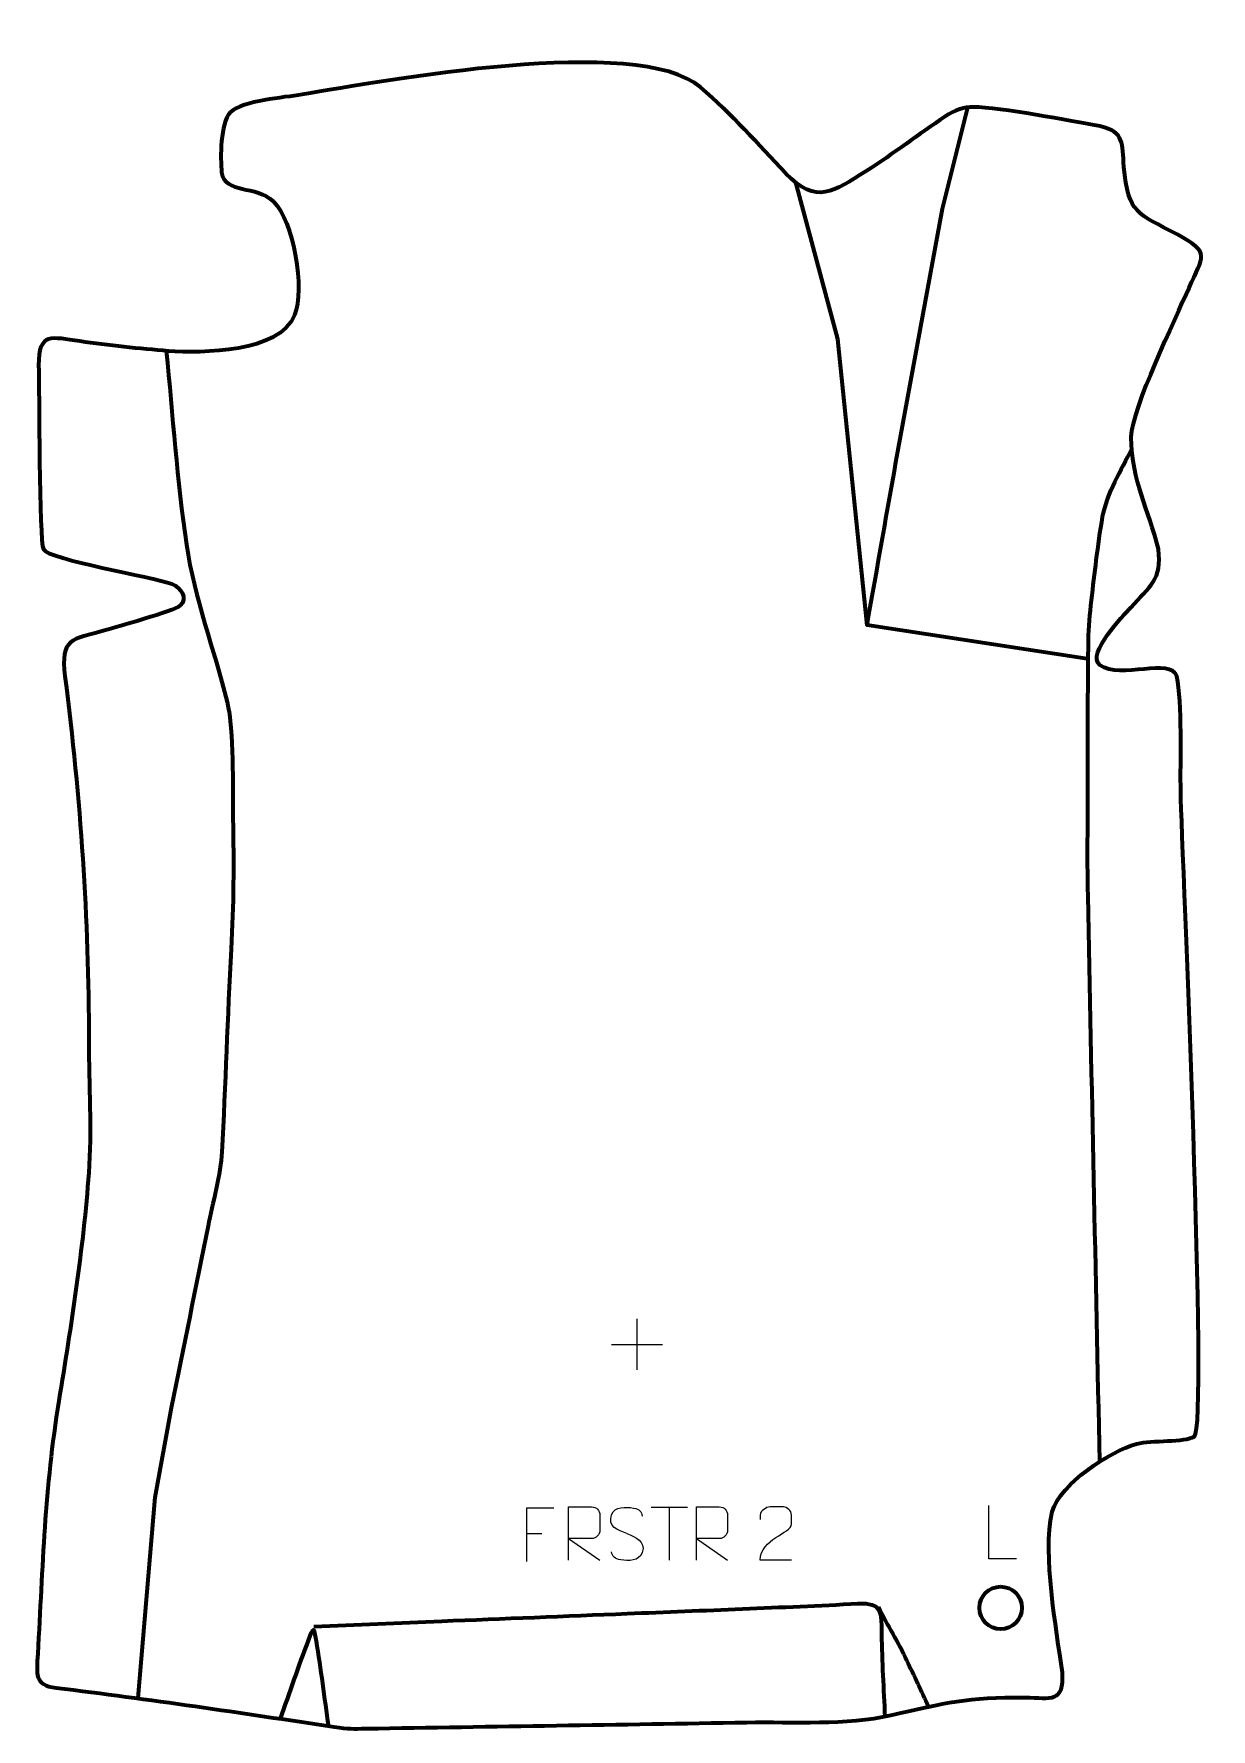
# Model space of a CAD drawing. Header units: millimetres. Extents: x -702 to -149, y -53 to 743.
import ezdxf

# ---------------------------------------------------------------- set-up
doc = ezdxf.new("R2010")
doc.units = ezdxf.units.MM
doc.header["$MEASUREMENT"] = 0
doc.layers.add('layer 1', color=7, linetype='Continuous', plot=False)
doc.layers.add('layer 2', color=7, linetype='Continuous')
doc.layers.add('layer 3', color=7, linetype='Continuous')

msp = doc.modelspace()

# ---------------------------------------------------------------- linework, layer by layer
at = {"layer": 'layer 1', "color": 250, "lineweight": 9}
for points in [[(-418.3251, 139.7255), (-418.3251, 139.7255), (-418.3251, 115.7476), (-418.3251, 115.7476)], [(-430.314, 127.7365), (-430.314, 127.7365), (-406.3361, 127.7365), (-406.3361, 127.7365)], [(-411.5682, 51.3341), (-411.5682, 51.3341), (-394.581, 51.3341), (-394.581, 51.3341)], [(-403.0744, 26.4041), (-403.0744, 26.4041), (-403.0744, 51.3576), (-403.0744, 51.3576)], [(-470.2428, 38.8809), (-470.2428, 38.8809), (-463.0747, 38.8809), (-463.0747, 38.8809)]]:
    msp.add_open_spline(points, degree=3, dxfattribs=at)
for points, knots in [([(-457.3688, 50.7606), (-457.3688, 50.7606), (-470.2428, 50.7606), (-470.2428, 50.7606), (-470.2428, 50.7606), (-470.2428, 50.7606), (-470.2428, 25.807), (-470.2428, 25.807)], [0, 0, 0, 0, 0.33333333, 0.33333333, 0.33333333, 0.33333333, 1, 1, 1, 1]), ([(-450.4067, 26.4042), (-450.4067, 26.4042), (-450.4067, 51.3577), (-450.4067, 51.3577), (-450.4067, 51.3577), (-446.8119, 51.3577), (-443.2164, 51.3577), (-439.6212, 51.3577), (-439.6212, 51.3577), (-437.2959, 51.32), (-435.7386, 49.83), (-435.7427, 47.4636), (-435.7427, 47.4636), (-435.7431, 45.4281), (-435.7431, 42.3687), (-435.7427, 40.3327), (-435.7427, 40.3327), (-435.7492, 38.4572), (-437.5615, 36.5154), (-439.571, 36.4963), (-439.571, 36.4963), (-439.571, 36.4963), (-450.4067, 36.4963), (-450.4067, 36.4963), (-450.4067, 36.4963), (-450.4067, 36.4963), (-435.752, 26.4042), (-435.752, 26.4042)], [0, 0, 0, 0, 0.125, 0.125, 0.125, 0.125, 0.25, 0.25, 0.25, 0.25, 0.375, 0.375, 0.375, 0.375, 0.5, 0.5, 0.5, 0.5, 0.625, 0.625, 0.625, 0.625, 0.75, 0.75, 0.75, 0.75, 1, 1, 1, 1]), ([(-423.0746, 38.8809), (-427.3229, 40.3513), (-432.231, 42.1471), (-430.2259, 47.6674), (-430.2259, 47.6674), (-428.7224, 51.8073), (-423.5088, 51.4188), (-419.9052, 50.8177), (-419.9052, 50.8177), (-417.0446, 50.3405), (-416.1799, 49.1273), (-415.8693, 47.0432)], [0, 0, 0, 0, 0.25, 0.25, 0.25, 0.25, 0.5, 0.5, 0.5, 0.5, 1, 1, 1, 1]), ([(-390.4067, 26.4041), (-390.4067, 26.4041), (-390.4067, 51.3576), (-390.4067, 51.3576), (-390.4067, 51.3576), (-386.8119, 51.3576), (-383.2164, 51.3576), (-379.6212, 51.3576), (-379.6212, 51.3576), (-377.2959, 51.3199), (-375.7386, 49.8299), (-375.7427, 47.4635), (-375.7427, 47.4635), (-375.7431, 45.428), (-375.7431, 42.3686), (-375.7427, 40.3326), (-375.7427, 40.3326), (-375.7492, 38.4571), (-377.5615, 36.5153), (-379.571, 36.4962), (-379.571, 36.4962), (-379.571, 36.4962), (-390.4067, 36.4962), (-390.4067, 36.4962), (-390.4067, 36.4962), (-390.4067, 36.4962), (-375.752, 26.4041), (-375.752, 26.4041)], [0, 0, 0, 0, 0.125, 0.125, 0.125, 0.125, 0.25, 0.25, 0.25, 0.25, 0.375, 0.375, 0.375, 0.375, 0.5, 0.5, 0.5, 0.5, 0.625, 0.625, 0.625, 0.625, 0.75, 0.75, 0.75, 0.75, 1, 1, 1, 1]), ([(-345.7032, 26.3937), (-350.6176, 26.394), (-355.532, 26.394), (-360.4461, 26.3937), (-360.4461, 26.3937), (-360.4461, 36.326), (-345.7951, 38.9672), (-345.7032, 43.2775), (-345.7032, 43.2775), (-345.7035, 44.7016), (-345.7035, 46.1253), (-345.7032, 47.5486), (-345.7032, 47.5486), (-345.7201, 49.6257), (-347.8429, 51.3505), (-349.5139, 51.3678), (-349.5139, 51.3678), (-351.5871, 51.3674), (-353.66, 51.3674), (-355.7324, 51.3678), (-355.7324, 51.3678), (-357.5545, 51.3843), (-360.3792, 49.5922), (-360.4461, 47.4986), (-360.4461, 47.4986), (-360.4461, 47.4986), (-360.4461, 45.4438), (-360.4461, 45.4438)], [0, 0, 0, 0, 0.125, 0.125, 0.125, 0.125, 0.25, 0.25, 0.25, 0.25, 0.375, 0.375, 0.375, 0.375, 0.5, 0.5, 0.5, 0.5, 0.625, 0.625, 0.625, 0.625, 0.75, 0.75, 0.75, 0.75, 1, 1, 1, 1]), ([(-240.0527, 27.0337), (-240.0527, 27.0337), (-253.0018, 27.0337), (-253.0018, 27.0337), (-253.0018, 27.0337), (-253.0018, 27.0337), (-253.0018, 51.9873), (-253.0018, 51.9873)], [0, 0, 0, 0, 0.33333333, 0.33333333, 0.33333333, 0.33333333, 1, 1, 1, 1]), ([(-423.0746, 38.8808), (-419.056, 37.2341), (-414.0265, 35.3458), (-415.8605, 29.9855), (-415.8605, 29.9855), (-417.3203, 25.7191), (-422.2311, 25.9758), (-425.9572, 26.5305), (-425.9572, 26.5305), (-428.7072, 26.9403), (-429.9281, 28.1538), (-430.3061, 30.266)], [0, 0, 0, 0, 0.25, 0.25, 0.25, 0.25, 0.5, 0.5, 0.5, 0.5, 1, 1, 1, 1])]:
    msp.add_open_spline(points, degree=3, knots=knots, dxfattribs=at)
at = {"layer": 'layer 2', "color": 142, "lineweight": 200}
msp.add_ellipse((-247.459, 3.9349), major_axis=(0, 10), ratio=1, dxfattribs=at)
at = {"layer": 'layer 2', "color": 142, "lineweight": 158}
for points, knots in [([(-310.2318, 465.5682), (-305.4031, 492.7982), (-300.5743, 520.0283), (-295.7456, 547.2583), (-295.7456, 547.2583), (-295.7456, 547.2583), (-274.8434, 661.1613), (-274.8434, 661.1613), (-274.8434, 661.1613), (-274.8434, 661.1613), (-262.8457, 708.7919), (-262.8457, 708.7919)], [0, 0, 0, 0, 0.25, 0.25, 0.25, 0.25, 0.5, 0.5, 0.5, 0.5, 1, 1, 1, 1]), ([(-206.7797, 449.8257), (-206.7797, 449.8257), (-310.2318, 465.5682), (-310.2318, 465.5682), (-310.2318, 465.5682), (-310.2318, 465.5682), (-323.9901, 599.9765), (-323.9901, 599.9765), (-323.9901, 599.9765), (-323.9901, 599.9765), (-343.6964, 673.5027), (-343.6964, 673.5027)], [0, 0, 0, 0, 0.25, 0.25, 0.25, 0.25, 0.5, 0.5, 0.5, 0.5, 1, 1, 1, 1]), ([(-639.4617, 594.4373), (-636.3936, 564.3442), (-634.455, 533.3576), (-629.9927, 503.5117), (-629.9927, 503.5117), (-626.1464, 477.7858), (-616.9766, 454.5515), (-610.8986, 429.6555), (-610.8986, 429.6555), (-607.4611, 415.575), (-608.4136, 390.1812), (-608.1225, 374.7247), (-608.1225, 374.7247), (-607.7255, 353.5381), (-607.778, 334.5745), (-608.9734, 313.3713), (-608.9734, 313.3713), (-610.7662, 281.5706), (-611.6502, 249.7401), (-613.3551, 217.9701), (-613.3551, 217.9701), (-613.8761, 208.2615), (-617.7575, 193.5321), (-619.8055, 183.4052), (-619.8055, 183.4052), (-625.5678, 154.913), (-631.3302, 126.4208), (-637.0933, 97.9287), (-637.0933, 97.9287), (-637.0933, 97.9287), (-644.7662, 55.8599), (-644.7662, 55.8599), (-644.7662, 55.8599), (-644.7662, 55.8599), (-652.8042, -38.5452), (-652.8042, -38.5452)], [0, 0, 0, 0, 0.1, 0.1, 0.1, 0.1, 0.2, 0.2, 0.2, 0.2, 0.3, 0.3, 0.3, 0.3, 0.4, 0.4, 0.4, 0.4, 0.5, 0.5, 0.5, 0.5, 0.6, 0.6, 0.6, 0.6, 0.7, 0.7, 0.7, 0.7, 0.8, 0.8, 0.8, 0.8, 1, 1, 1, 1]), ([(-200.8808, 72.699), (-202.7273, 161.2629), (-204.6257, 249.8256), (-206.417, 338.3906), (-206.417, 338.3906), (-206.8062, 357.6495), (-206.4436, 377.7575), (-206.442, 397.1108), (-206.442, 397.1108), (-206.4403, 417.5948), (-206.5422, 438.3189), (-206.1792, 458.7842), (-206.1792, 458.7842), (-205.9804, 469.9884), (-203.8716, 484.5357), (-202.5172, 495.9478), (-202.5172, 495.9478), (-201.6955, 502.8713), (-200.7365, 509.666), (-199.5367, 516.5355), (-199.5367, 516.5355), (-197.537, 527.533), (-190.8052, 538.4488), (-185.8076, 548.4255)], [0, 0, 0, 0, 0.14285714, 0.14285714, 0.14285714, 0.14285714, 0.28571429, 0.28571429, 0.28571429, 0.28571429, 0.42857143, 0.42857143, 0.42857143, 0.42857143, 0.57142857, 0.57142857, 0.57142857, 0.57142857, 0.71428571, 0.71428571, 0.71428571, 0.71428571, 1, 1, 1, 1]), ([(-570.1537, -4.7297), (-550.1231, -3.9125), (-530.0925, -3.0953), (-510.0619, -2.2782), (-510.0619, -2.2782), (-481.0175, -1.0932), (-451.973, 0.0915), (-422.9286, 1.2765), (-422.9286, 1.2765), (-386.7874, 2.7507), (-350.6412, 4.1271), (-314.5156, 5.9547), (-314.5156, 5.9547), (-302.9311, 6.5407), (-303.4782, 1.972), (-303.3901, -8.4526), (-303.3901, -8.4526), (-303.2827, -21.144), (-302.4321, -34.359), (-301.8614, -47.0868)], [0, 0, 0, 0, 0.16666667, 0.16666667, 0.16666667, 0.16666667, 0.33333333, 0.33333333, 0.33333333, 0.33333333, 0.5, 0.5, 0.5, 0.5, 0.66666667, 0.66666667, 0.66666667, 0.66666667, 1, 1, 1, 1]), ([(-304.8425, 4.3984), (-300.5908, -4.6044), (-295.7437, -11.8873), (-291.4921, -20.8901), (-291.4921, -20.8901), (-288.0925, -28.0886), (-284.6928, -35.2873), (-281.2932, -42.4859)], [0, 0, 0, 0, 0.33333333, 0.33333333, 0.33333333, 0.33333333, 1, 1, 1, 1]), ([(-585.8078, -48.1486), (-581.4453, -36.0487), (-577.1759, -23.2678), (-572.6385, -11.3371), (-572.6385, -11.3371), (-570.1571, -4.8126), (-570.1857, -4.7031), (-569.0382, -11.6466), (-569.0382, -11.6466), (-566.8939, -24.6214), (-565.2003, -38.4372), (-563.2731, -51.5519)], [0, 0, 0, 0, 0.25, 0.25, 0.25, 0.25, 0.5, 0.5, 0.5, 0.5, 1, 1, 1, 1])]:
    msp.add_open_spline(points, degree=3, knots=knots, dxfattribs=at)
at = {"layer": 'layer 3', "color": 242, "lineweight": 158}
msp.add_open_spline([(-609.3217, 706.622), (-603.0798, 712.1074), (-584.4453, 713.392), (-575.6191, 714.8457), (-575.6191, 714.8457), (-536.7618, 721.3232), (-418.1136, 743.3579), (-388.4127, 718.324), (-388.4127, 718.324), (-373.3301, 705.3751), (-361.8976, 691.9043), (-348.3064, 677.7522), (-348.3064, 677.7522), (-333.951, 662.8045), (-325.9963, 669.2439), (-310.5923, 678.8927), (-310.5923, 678.8927), (-297.7726, 687.1153), (-286.0642, 696.1057), (-273.5658, 704.5226), (-273.5658, 704.5226), (-268.6373, 707.8416), (-264.5107, 708.9294), (-260.3272, 708.9355), (-260.3272, 708.9355), (-247.5491, 708.954), (-214.5596, 702.3472), (-200.7522, 699.9951), (-200.7522, 699.9951), (-189.0818, 697.0958), (-190.454, 691.9036), (-189.5485, 680.8946), (-189.5485, 680.8946), (-187.3785, 658.6922), (-183.6978, 659.2847), (-164.3774, 649.0773), (-164.3774, 649.0773), (-148.5948, 640.5226), (-152.2715, 639.1987), (-158.9538, 624.0611), (-158.9538, 624.0611), (-165.407, 609.4942), (-185.6907, 567.5281), (-186.0748, 554.0156), (-186.0748, 554.0156), (-185.6967, 532.2499), (-178.0576, 520.815), (-173.3689, 501.2315), (-173.3689, 501.2315), (-171.4291, 487.1124), (-177.5501, 483.7687), (-186.3686, 473.9199), (-186.3686, 473.9199), (-189.7693, 470.0638), (-207.207, 452.3086), (-200.9189, 446.8508), (-200.9189, 446.8508), (-190.8441, 439.8059), (-167.5294, 450.6056), (-164.7425, 441.6017), (-164.7425, 441.6017), (-161.989, 429.3952), (-163.1457, 401.261), (-162.8476, 387.2646), (-162.8476, 387.2646), (-162.2034, 358.8097), (-149.8503, 88.4559), (-156.4235, 84.4979), (-156.4235, 84.4979), (-161.1416, 81.6567), (-176.2439, 82.7391), (-183.5178, 81.0589), (-183.5178, 81.0589), (-196.5703, 77.1707), (-219.059, 62.6036), (-223.2916, 49.1073), (-223.2916, 49.1073), (-227.7442, 28.177), (-221.3677, -4.7672), (-218.4558, -26.394), (-218.4558, -26.394), (-217.4778, -40.8313), (-223.6459, -38.3047), (-236.0586, -38.1293), (-236.0586, -38.1293), (-262.9151, -38.0022), (-273.3435, -40.55), (-298.9919, -46.4929), (-298.9919, -46.4929), (-319.9366, -51.1444), (-345.002, -49.5075), (-366.6981, -49.8592), (-366.6981, -49.8592), (-426.3086, -50.8251), (-485.9193, -51.7791), (-545.5299, -52.739), (-545.5299, -52.739), (-552.0065, -52.8433), (-553.777, -52.9986), (-560.5021, -51.9739), (-560.5021, -51.9739), (-604.4408, -45.278), (-647.1527, -38.9926), (-691.2355, -33.5755), (-691.2355, -33.5755), (-701.6285, -32.2983), (-700.355, -27.1612), (-699.8191, -17.6512), (-699.8191, -17.6512), (-697.5149, 23.3602), (-696.6784, 60.3015), (-689.9083, 101.1831), (-689.9083, 101.1831), (-684.2419, 136.0692), (-678.4013, 173.1558), (-675.8657, 208.3476), (-675.8657, 208.3476), (-674.4555, 227.9211), (-675.8278, 249.9651), (-675.7891, 269.9142), (-675.7891, 269.9142), (-675.9471, 328.0061), (-679.6031, 383.9846), (-687.0541, 441.5959), (-687.0541, 441.5959), (-689.1509, 459.7434), (-684.3036, 458.4812), (-667.9173, 463.3009), (-667.9173, 463.3009), (-663.1395, 464.7062), (-635.9254, 472.0865), (-632.8979, 474.7882), (-632.8979, 474.7882), (-629.1499, 478.133), (-632.6337, 483.2936), (-636.8356, 484.965), (-636.8356, 484.965), (-645.9097, 488.3361), (-694.7378, 496.524), (-697.1494, 501.2256), (-697.1494, 501.2256), (-699.2751, 505.3698), (-699.0425, 577.2892), (-699.4329, 587.7356), (-699.4329, 587.7356), (-699.5785, 603.4304), (-693.1972, 600.8243), (-680.0854, 598.9607), (-680.0854, 598.9607), (-666.7317, 597.0628), (-651.8987, 595.4709), (-638.4452, 594.3521), (-638.4452, 594.3521), (-622.5268, 593.3245), (-586.2175, 593.535), (-579.1649, 611.1983), (-579.1649, 611.1983), (-574.297, 623.39), (-579.4826, 655.3551), (-589.1336, 664.6691), (-589.1336, 664.6691), (-597.3366, 672.5856), (-611.7095, 667.9286), (-613.4643, 678.1769), (-613.4643, 678.1769), (-614.0317, 685.3683), (-614.2465, 701.119), (-609.3217, 706.622)], degree=3, knots=[0, 0, 0, 0, 0.02325581, 0.02325581, 0.02325581, 0.02325581, 0.04651163, 0.04651163, 0.04651163, 0.04651163, 0.06976744, 0.06976744, 0.06976744, 0.06976744, 0.09302326, 0.09302326, 0.09302326, 0.09302326, 0.11627907, 0.11627907, 0.11627907, 0.11627907, 0.13953488, 0.13953488, 0.13953488, 0.13953488, 0.1627907, 0.1627907, 0.1627907, 0.1627907, 0.18604651, 0.18604651, 0.18604651, 0.18604651, 0.20930233, 0.20930233, 0.20930233, 0.20930233, 0.23255814, 0.23255814, 0.23255814, 0.23255814, 0.25581395, 0.25581395, 0.25581395, 0.25581395, 0.27906977, 0.27906977, 0.27906977, 0.27906977, 0.30232558, 0.30232558, 0.30232558, 0.30232558, 0.3255814, 0.3255814, 0.3255814, 0.3255814, 0.34883721, 0.34883721, 0.34883721, 0.34883721, 0.37209302, 0.37209302, 0.37209302, 0.37209302, 0.39534884, 0.39534884, 0.39534884, 0.39534884, 0.41860465, 0.41860465, 0.41860465, 0.41860465, 0.44186047, 0.44186047, 0.44186047, 0.44186047, 0.46511628, 0.46511628, 0.46511628, 0.46511628, 0.48837209, 0.48837209, 0.48837209, 0.48837209, 0.51162791, 0.51162791, 0.51162791, 0.51162791, 0.53488372, 0.53488372, 0.53488372, 0.53488372, 0.55813953, 0.55813953, 0.55813953, 0.55813953, 0.58139535, 0.58139535, 0.58139535, 0.58139535, 0.60465116, 0.60465116, 0.60465116, 0.60465116, 0.62790698, 0.62790698, 0.62790698, 0.62790698, 0.65116279, 0.65116279, 0.65116279, 0.65116279, 0.6744186, 0.6744186, 0.6744186, 0.6744186, 0.69767442, 0.69767442, 0.69767442, 0.69767442, 0.72093023, 0.72093023, 0.72093023, 0.72093023, 0.74418605, 0.74418605, 0.74418605, 0.74418605, 0.76744186, 0.76744186, 0.76744186, 0.76744186, 0.79069767, 0.79069767, 0.79069767, 0.79069767, 0.81395349, 0.81395349, 0.81395349, 0.81395349, 0.8372093, 0.8372093, 0.8372093, 0.8372093, 0.86046512, 0.86046512, 0.86046512, 0.86046512, 0.88372093, 0.88372093, 0.88372093, 0.88372093, 0.90697674, 0.90697674, 0.90697674, 0.90697674, 0.93023256, 0.93023256, 0.93023256, 0.93023256, 0.95348837, 0.95348837, 0.95348837, 0.95348837, 1, 1, 1, 1], dxfattribs=at)

doc.saveas('drawing.dxf')
